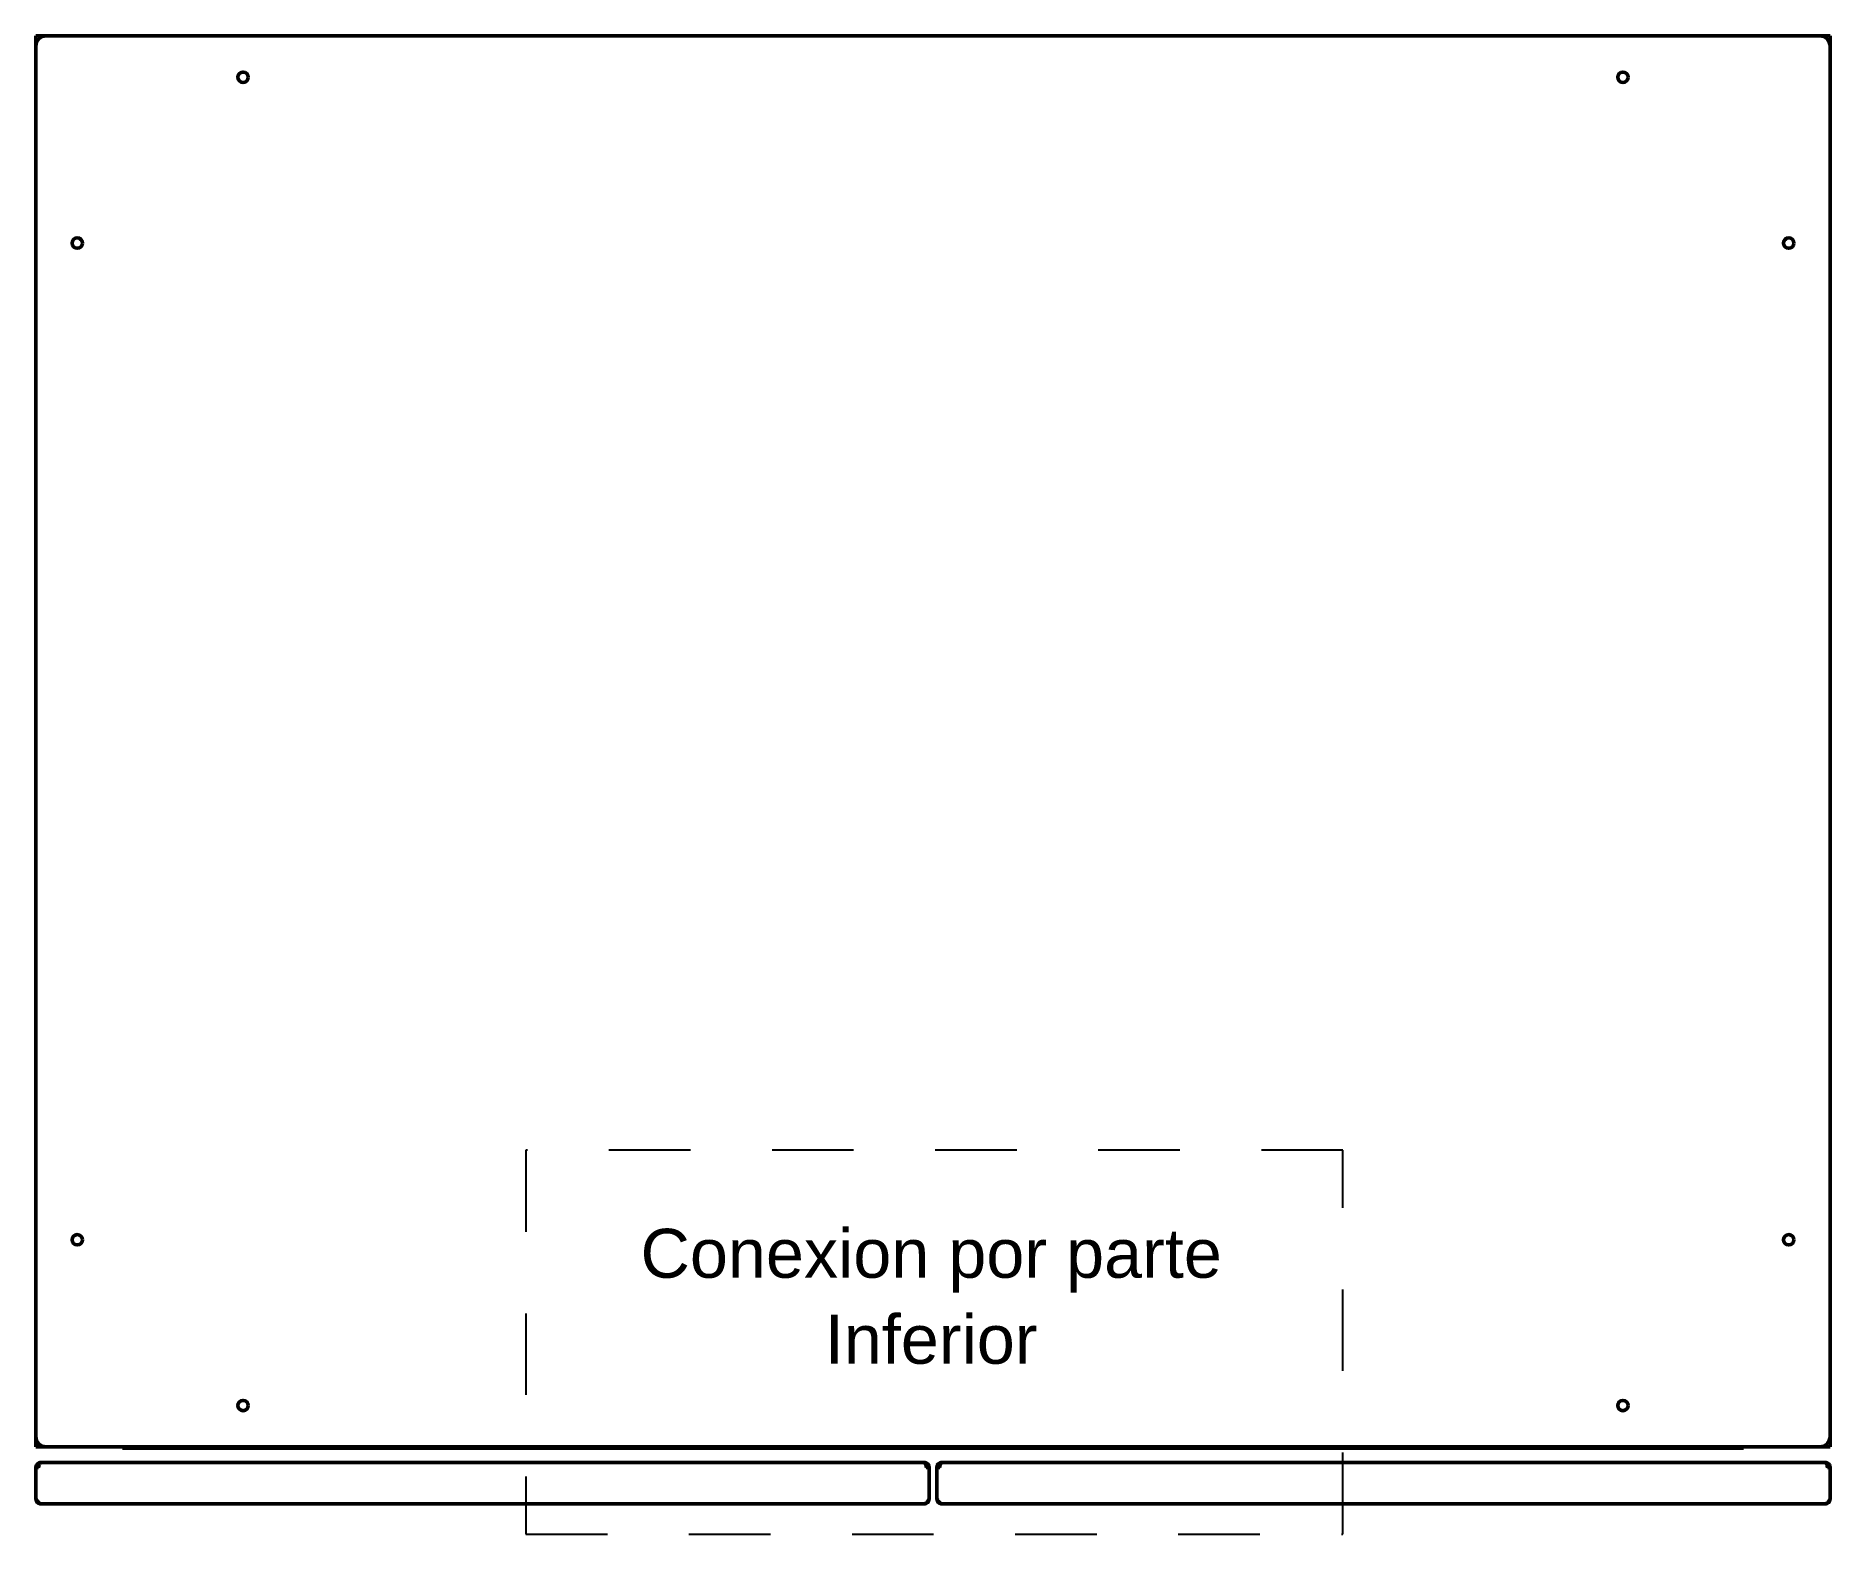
# Model space of a CAD drawing. Header units: millimetres. Extents: x 0 to 110, y -2 to 90.
import ezdxf
from ezdxf.enums import TextEntityAlignment as Align

# ---------------------------------------------------------------- set-up
doc = ezdxf.new("R2010")
doc.units = ezdxf.units.MM
doc.linetypes.add('DASHED', pattern=[1, 0.5, -0.5])
doc.layers.add('DIMENSIONES', color=130, linetype='Continuous', lineweight=5)
doc.layers.add('Visible (ANSI)', color=7, linetype='Continuous', lineweight=50)
doc.styles.get("Standard").update_dxf_attribs({"font": 'arial.ttf'})

msp = doc.modelspace()

# ---------------------------------------------------------------- linework, layer by layer
at = {"color": 2, "linetype": 'DASHED', "ltscale": 10}
msp.add_lwpolyline([(30.04, -1.85), (80.13, -1.85), (80.13, 21.68), (30.04, 21.68)], close=True, dxfattribs=at)
at = {"layer": 'Visible (ANSI)'}
for p, q in [((0, 89.37), (0, 90)), ((0, 90), (0.63, 90)), ((0, 4.13), (0, 89.37)), ((0.63, 90), (109.36, 90)), ((109.36, 90), (110, 90)), ((110, 90), (110, 84.92)), ((110, 89.37), (110, 4.13)), ((110, 84.92), (110, 84.92)), ((110, 8.57), (110, 84.92)), ((110, 84.92), (110, 84.92)), ((110, 8.57), (110, 3.49)), ((110, 8.57), (110, 8.57)), ((110, 8.57), (110, 8.57)), ((0, 3.49), (0, 4.13)), ((5.08, 3.49), (0, 3.49)), ((109.36, 3.49), (0.63, 3.49)), ((5.08, 3.49), (5.08, 3.49)), ((5.08, 3.49), (104.92, 3.49)), ((5.08, 3.49), (5.08, 3.49)), ((5.32, 3.41), (5.32, 3.49)), ((104.68, 3.41), (5.32, 3.41)), ((104.68, 3.49), (104.68, 3.41)), ((104.92, 3.49), (104.92, 3.49)), ((110, 3.49), (104.92, 3.49)), ((104.92, 3.49), (104.92, 3.49)), ((0.17, 2.24), (0, 2.24)), ((0, 0.3), (0, 2.24)), ((0.01, 2.33), (0.16, 2.28)), ((0.32, 2.54), (0.3, 2.54)), ((0.3, 2.54), (0.3, 2.54)), ((0.32, 2.54), (54.44, 2.54)), ((54.46, 2.54), (54.44, 2.54)), ((54.46, 2.54), (54.46, 2.54)), ((54.76, 2.24), (54.59, 2.24)), ((54.6, 2.28), (54.75, 2.33)), ((54.76, 2.24), (54.76, 0.3)), ((55.41, 2.24), (55.24, 2.24)), ((55.24, 0.3), (55.24, 2.24)), ((55.25, 2.33), (55.4, 2.28)), ((55.56, 2.54), (55.54, 2.54)), ((55.54, 2.54), (55.54, 2.54)), ((55.56, 2.54), (109.68, 2.54)), ((109.7, 2.54), (109.68, 2.54)), ((109.7, 2.54), (109.7, 2.54)), ((110, 2.24), (109.83, 2.24)), ((109.84, 2.28), (109.99, 2.33)), ((110, 2.24), (110, 0.3)), ((54.46, 0), (0.3, 0)), ((109.7, 0), (55.54, 0))]:
    msp.add_line(p, q, dxfattribs=at)
for centre, radius in [((12.7, 87.46), 0.317), ((97.3, 87.46), 0.317), ((2.54, 77.3), 0.318), ((107.46, 77.3), 0.318), ((2.54, 16.19), 0.318), ((107.46, 16.19), 0.318), ((12.7, 6.03), 0.317), ((97.3, 6.03), 0.317)]:
    msp.add_circle(centre, radius, dxfattribs=at)
for centre, radius, start, end in [((0.63, 89.37), 0.635, 90, 180), ((109.36, 89.37), 0.635, 0, 90), ((0.63, 4.13), 0.635, 180, 270), ((109.36, 4.13), 0.635, 270, 0), ((0.3, 2.24), 0.305, 162.0237, 180), ((0.3, 2.24), 0.152, 162.0237, 180), ((0.3, 2.24), 0.152, 147.7735, 162.0237), ((54.46, 2.24), 0.152, 17.9763, 32.2265), ((54.46, 2.24), 0.152, 0, 17.9763), ((54.46, 2.24), 0.305, 0, 17.9763), ((55.54, 2.24), 0.305, 162.0237, 180), ((55.54, 2.24), 0.152, 162.0237, 180), ((55.54, 2.24), 0.152, 147.7735, 162.0237), ((109.7, 2.24), 0.152, 17.9763, 32.2265), ((109.7, 2.24), 0.152, 0, 17.9763), ((109.7, 2.24), 0.305, 0, 17.9763)]:
    msp.add_arc(centre, radius, start, end, dxfattribs=at)
for points, knots in [([(0.3, 2.54), (0.2, 2.54), (0.1, 2.48), (0.05, 2.4), (0.03, 2.38), (0.02, 2.35), (0.01, 2.33)], [1.570796, 1.570796, 1.570796, 1.570796, 2.576839, 2.576839, 2.576839, 2.827848, 2.827848, 2.827848, 2.827848]), ([(0.17, 2.24), (0.17, 2.34), (0.2, 2.44), (0.24, 2.49), (0.27, 2.52), (0.29, 2.54), (0.32, 2.54)], [-3.141593, -3.141593, -3.141593, -3.141593, -2.134276, -2.134276, -2.134276, -1.570796, -1.570796, -1.570796, -1.570796]), ([(54.44, 2.54), (54.49, 2.54), (54.54, 2.48), (54.57, 2.4), (54.58, 2.35), (54.59, 2.29), (54.59, 2.24)], [1.570796, 1.570796, 1.570796, 1.570796, 2.578113, 2.578113, 2.578113, 3.141593, 3.141593, 3.141593, 3.141593]), ([(54.75, 2.33), (54.72, 2.43), (54.63, 2.51), (54.53, 2.53), (54.51, 2.54), (54.48, 2.54), (54.46, 2.54)], [-2.827848, -2.827848, -2.827848, -2.827848, -1.821805, -1.821805, -1.821805, -1.570796, -1.570796, -1.570796, -1.570796]), ([(55.54, 2.54), (55.44, 2.54), (55.34, 2.48), (55.28, 2.4), (55.27, 2.38), (55.26, 2.35), (55.25, 2.33)], [1.570796, 1.570796, 1.570796, 1.570796, 2.576839, 2.576839, 2.576839, 2.827848, 2.827848, 2.827848, 2.827848]), ([(55.41, 2.24), (55.41, 2.34), (55.44, 2.44), (55.48, 2.49), (55.5, 2.52), (55.53, 2.54), (55.56, 2.54)], [-3.141593, -3.141593, -3.141593, -3.141593, -2.134276, -2.134276, -2.134276, -1.570796, -1.570796, -1.570796, -1.570796]), ([(109.68, 2.54), (109.73, 2.54), (109.78, 2.48), (109.81, 2.4), (109.82, 2.35), (109.83, 2.29), (109.83, 2.24)], [1.570796, 1.570796, 1.570796, 1.570796, 2.578113, 2.578113, 2.578113, 3.141593, 3.141593, 3.141593, 3.141593]), ([(109.99, 2.33), (109.95, 2.43), (109.87, 2.51), (109.77, 2.53), (109.75, 2.54), (109.72, 2.54), (109.7, 2.54)], [-2.827848, -2.827848, -2.827848, -2.827848, -1.821805, -1.821805, -1.821805, -1.570796, -1.570796, -1.570796, -1.570796]), ([(0.3, 0), (0.24, 0), (0.17, 0.06), (0.11, 0.15), (0.07, 0.19), (0.04, 0.25), (0, 0.3)], [0, 0, 0, 0, 1.022257, 1.022257, 1.022257, 1.570796, 1.570796, 1.570796, 1.570796]), ([(0, 0.3), (0, 0.2), (0.06, 0.1), (0.15, 0.04), (0.19, 0.02), (0.25, 0), (0.3, 0)], [0, 0, 0, 0, 1.022257, 1.022257, 1.022257, 1.570796, 1.570796, 1.570796, 1.570796]), ([(54.76, 0.3), (54.7, 0.2), (54.63, 0.1), (54.56, 0.04), (54.53, 0.02), (54.49, 0), (54.46, 0)], [0, 0, 0, 0, 1.022257, 1.022257, 1.022257, 1.570796, 1.570796, 1.570796, 1.570796]), ([(54.46, 0), (54.56, 0), (54.66, 0.06), (54.72, 0.15), (54.75, 0.19), (54.76, 0.25), (54.76, 0.3)], [0, 0, 0, 0, 1.022257, 1.022257, 1.022257, 1.570796, 1.570796, 1.570796, 1.570796]), ([(55.24, 0.3), (55.24, 0.2), (55.29, 0.1), (55.38, 0.04), (55.43, 0.02), (55.49, 0), (55.54, 0)], [0, 0, 0, 0, 1.022257, 1.022257, 1.022257, 1.570796, 1.570796, 1.570796, 1.570796]), ([(55.54, 0), (55.48, 0), (55.41, 0.06), (55.34, 0.15), (55.31, 0.19), (55.27, 0.25), (55.24, 0.3)], [0, 0, 0, 0, 1.022257, 1.022257, 1.022257, 1.570796, 1.570796, 1.570796, 1.570796]), ([(109.7, 0), (109.8, 0), (109.9, 0.06), (109.96, 0.15), (109.98, 0.19), (110, 0.25), (110, 0.3)], [0, 0, 0, 0, 1.022257, 1.022257, 1.022257, 1.570796, 1.570796, 1.570796, 1.570796]), ([(110, 0.3), (109.93, 0.2), (109.87, 0.1), (109.8, 0.04), (109.77, 0.02), (109.73, 0), (109.7, 0)], [0, 0, 0, 0, 1.022257, 1.022257, 1.022257, 1.570796, 1.570796, 1.570796, 1.570796])]:
    msp.add_open_spline(points, degree=3, knots=knots, dxfattribs=at)

# ---------------------------------------------------------------- texts
at = {"layer": 'DIMENSIONES', "color": 7, "linetype": 'Continuous', "lineweight": 18}
for s, p in [('Conexion por parte', (54.89, 14.99)), ('Inferior', (54.89, 10.15))]:
    msp.add_text(s, height=3, dxfattribs=at).set_placement(p, align=Align.MIDDLE)

doc.saveas('drawing.dxf')
